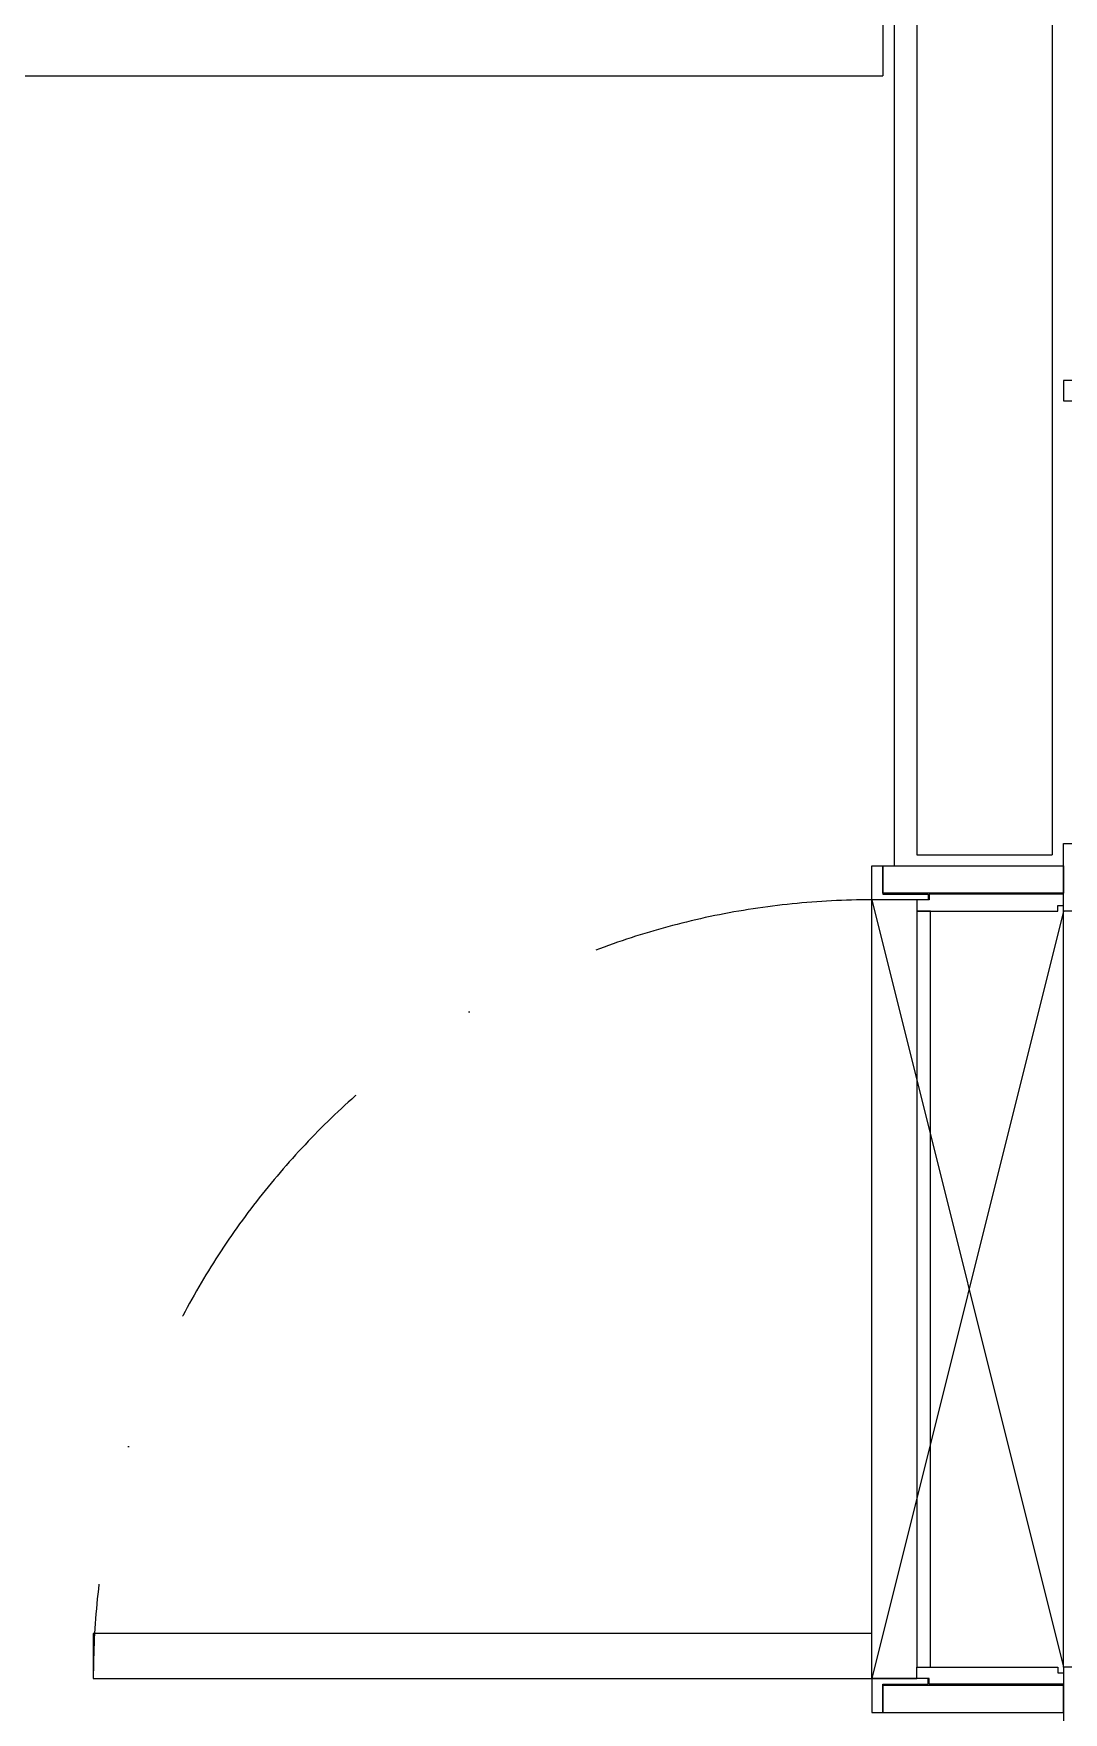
# Model space of a CAD drawing. Header units: millimetres. Extents: x -33000 to 294000, y 0 to 42408.
# Drawn here: x 9137 to 10050, y 15205 to 16692 of the extents above; entities that cross this region are included whole.
import ezdxf

# ---------------------------------------------------------------- set-up
doc = ezdxf.new("R2010")
doc.units = ezdxf.units.MM
doc.header["$LTSCALE"] = 50
doc.linetypes.add('DASHDOTX2', pattern=[2, 1, -0.5, 0, -0.5])
doc.layers.add('arch', color=8, linetype='Continuous')

msp = doc.modelspace()

# ---------------------------------------------------------------- linework, layer by layer
at = {"layer": 'arch', "ltscale": 2}
for p, q in [((10039.6, 18134.5), (10039.6, 15964.5)), ((9919.6, 17434.5), (9919.6, 15964.5)), ((9919.6, 15964.5), (10039.6, 15964.5))]:
    msp.add_line(p, q, dxfattribs=at)
at = {"layer": 'arch'}
for p, q in [((9889.6, 17404.5), (9889.6, 16654.5)), ((9899.6, 17414.5), (9899.6, 15954.5)), ((8389.6, 16654.5), (9889.6, 16654.5)), ((9919.6, 15924.5), (9879.6, 15924.5)), ((9879.6, 15234.5), (9879.6, 15924.5)), ((9879.6, 15924.5), (10049.6, 15244.5)), ((10049.6, 15914.5), (9879.6, 15234.5)), ((9919.6, 15914.5), (9919.6, 15244.5)), ((9931.6, 15914.5), (9919.6, 15914.5)), ((9931.6, 15244.5), (9931.6, 15914.5)), ((10049.6, 15244.5), (10049.6, 15914.5)), ((9879.6, 15234.5), (9919.6, 15234.5)), ((9919.6, 15244.5), (9931.6, 15244.5))]:
    msp.add_line(p, q, dxfattribs=at)
at = {"layer": 'arch', "linetype": 'Continuous'}
for p, q in [((10089.6, 16384.5), (10049.6, 16384.5)), ((10049.6, 16384.5), (10049.6, 16366.5)), ((10049.6, 16366.5), (10089.6, 16366.5))]:
    msp.add_line(p, q, dxfattribs=at)
at = {"layer": 'arch', "linetype": 'Continuous', "ltscale": 4}
for p, q in [((10049.6, 15914.5), (10049.6, 15974.5)), ((10049.6, 15974.5), (10067.6, 15974.5)), ((9879.6, 15954.5), (9889.6, 15954.5)), ((9879.6, 15924.5), (9879.6, 15954.5)), ((9889.6, 15954.5), (9889.6, 15929.5)), ((9889.6, 15930.5), (9889.6, 15954.5)), ((9889.6, 15954.5), (10049.6, 15954.5)), ((10049.6, 15954.5), (10049.6, 15930.5)), ((9929.6, 15924.5), (9879.6, 15924.5)), ((10049.6, 15930.5), (9889.6, 15930.5)), ((9889.6, 15929.5), (9929.6, 15929.5)), ((9919.6, 15924.5), (9919.6, 15914.5)), ((9930.6, 15924.5), (9919.6, 15924.5)), ((9929.6, 15929.5), (9929.6, 15924.5)), ((10049.6, 15929.5), (9930.6, 15929.5)), ((9930.6, 15929.5), (9930.6, 15924.5)), ((10044.6, 15914.5), (10044.6, 15919.5)), ((10044.6, 15919.5), (10049.6, 15919.5)), ((10049.6, 15919.5), (10049.6, 15929.5)), ((9919.6, 15914.5), (10044.6, 15914.5)), ((10067.6, 15914.5), (10049.6, 15914.5)), ((9879.6, 15274.5), (9189.6, 15274.5)), ((9189.6, 15274.5), (9189.6, 15234.5)), ((9879.6, 15234.5), (9879.6, 15274.5)), ((9189.6, 15234.5), (9879.6, 15234.5)), ((9929.6, 15234.5), (9879.6, 15234.5)), ((9879.6, 15234.5), (9879.6, 15204.5)), ((9919.6, 15234.5), (9919.6, 15244.5)), ((9919.6, 15244.5), (10044.6, 15244.5)), ((9930.6, 15234.5), (9919.6, 15234.5)), ((9929.6, 15229.5), (9929.6, 15234.5)), ((9930.6, 15229.5), (9930.6, 15234.5)), ((10044.6, 15244.5), (10044.6, 15239.5)), ((10044.6, 15239.5), (10049.6, 15239.5)), ((10067.6, 15244.5), (10049.6, 15244.5)), ((10049.6, 15244.5), (10049.6, 15184.5)), ((10049.6, 15239.5), (10049.6, 15229.5)), ((9889.6, 15204.5), (9889.6, 15229.5)), ((9889.6, 15229.5), (9929.6, 15229.5)), ((10049.6, 15228.5), (9889.6, 15228.5)), ((9889.6, 15228.5), (9889.6, 15204.5)), ((10049.6, 15229.5), (9930.6, 15229.5)), ((10049.6, 15204.5), (10049.6, 15228.5)), ((9879.6, 15204.5), (9889.6, 15204.5)), ((9889.6, 15204.5), (10049.6, 15204.5))]:
    msp.add_line(p, q, dxfattribs=at)
at = {"layer": 'arch', "linetype": 'DASHDOTX2', "ltscale": 5}
msp.add_arc((9879.6, 15234.5), 690, 90, 180, dxfattribs=at)

doc.saveas('drawing.dxf')
